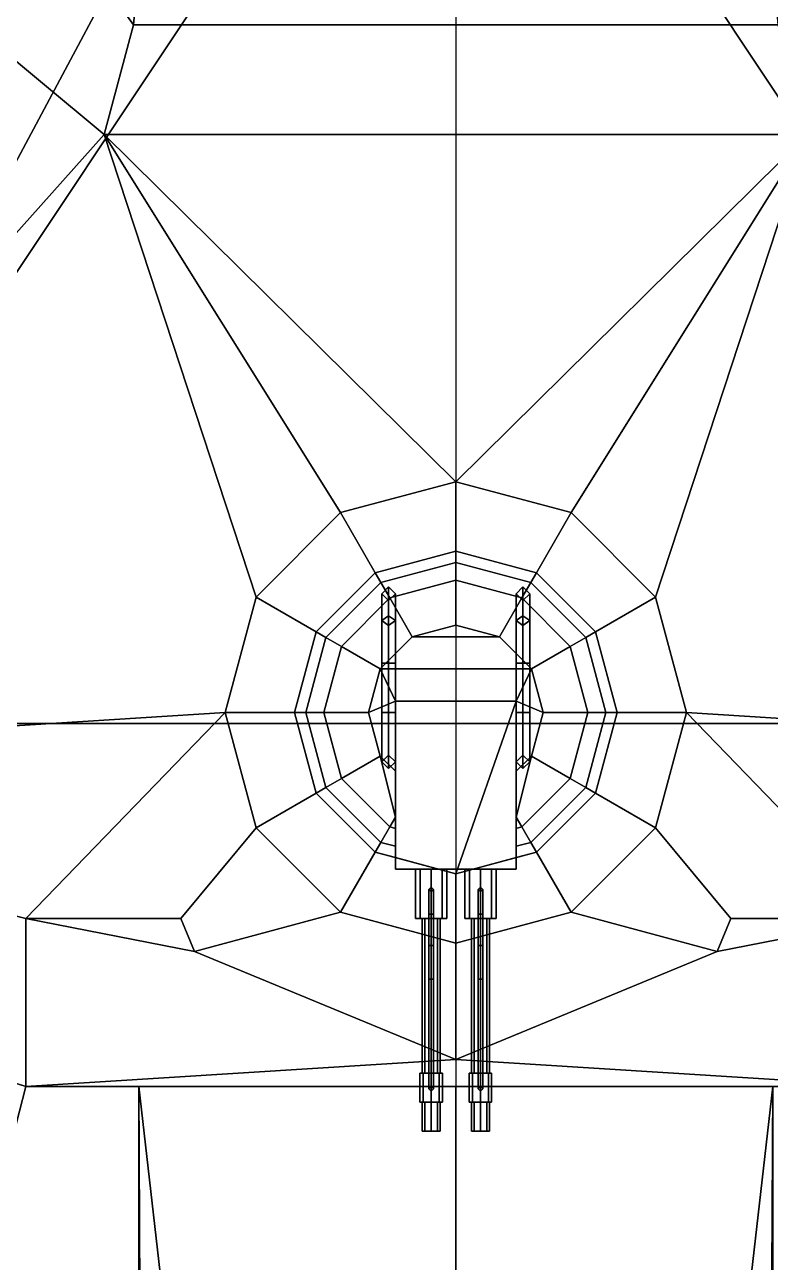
# Model space of a CAD drawing. Header units: millimetres. Extents: x -4.2 to 4.2, y -36.1 to 45.6.
# Drawn here: x -1.92 to 1.4, y 7.74 to 13.26 of the extents above; entities that cross this region are included whole.
import ezdxf

# ---------------------------------------------------------------- set-up
doc = ezdxf.new("R2010")
doc.units = ezdxf.units.MM
for name, color, linetype in [('h2', 7, 'Continuous'), ('sleeve', 5, 'Continuous'), ('superstructure', 3, 'Continuous'), ('turret', 2, 'Continuous')]:
    doc.layers.add(name, color=color, linetype=linetype)

msp = doc.modelspace()

# ---------------------------------------------------------------- linework, layer by layer
at = {"color": 1}
for points in [[(0, 10.14, -1.99), (-3.305, 10.14, -1.95), (0, 15.1, -1.98)], [(-0.655, 15.1, -1.875), (-0.655, 15.1, -1.875), (0, 15.1, -1.98), (-3.305, 10.14, -1.95)], [(-1.315, 15.1, -1.815), (-1.315, 15.1, -1.815), (-0.655, 15.1, -1.875), (-3.305, 10.14, -1.95)], [(-1.705, 15.1, -1.795), (-1.705, 15.1, -1.795), (-1.315, 15.1, -1.815), (-3.305, 10.14, -1.95)], [(-1.93, 15.1, -1.795), (-1.93, 15.1, -1.795), (-1.705, 15.1, -1.795), (-3.305, 10.14, -1.95)], [(0, 5.1, -1.99), (-3.305, 5.1, -1.95), (-3.305, 10.14, -1.95), (0, 10.14, -1.99)]]:
    msp.add_3dface(points, dxfattribs=at)
at = {"color": 2}
for points in [[(-1.92, 8.52, 3.0899), (-2.3887, 8.67, 3.0713), (-2.8, 5.1, 3.055)], [(-1.415, 8.52, 3.11), (-1.92, 8.52, 3.0899), (-2.8, 5.1, 3.055), (-1.415, 5.1, 3.11)], [(0, 8.52, 3.13), (-1.415, 8.52, 3.11), (-1.1, 5.76, 3.1145), (0, 5.76, 3.13)], [(-1.415, 8.52, 3.11), (-1.415, 8.52, 3.11), (-1.4, 5.46, 3.1102), (-1.1, 5.76, 3.1145)]]:
    msp.add_3dface(points, dxfattribs=at)
at = {"layer": 'h2', "color": 1}
for points in [[(0.655, 15.1, -1.875), (0.655, 15.1, -1.875), (0, 15.1, -1.98), (3.305, 10.14, -1.95)], [(0, 10.14, -1.99), (3.305, 10.14, -1.95), (0, 15.1, -1.98)], [(1.315, 15.1, -1.815), (1.315, 15.1, -1.815), (0.655, 15.1, -1.875), (3.305, 10.14, -1.95)], [(1.705, 15.1, -1.795), (1.705, 15.1, -1.795), (1.315, 15.1, -1.815), (3.305, 10.14, -1.95)], [(0, 5.1, -1.99), (3.305, 5.1, -1.95), (3.305, 10.14, -1.95), (0, 10.14, -1.99)]]:
    msp.add_3dface(points, dxfattribs=at)
at = {"layer": 'h2', "color": 2}
for points in [[(-1.415, 8.52, 3.11), (-1.4, 5.46, 3.1102), (-1.4, 5.1, 3.1102), (-1.415, 5.1, 3.11)], [(0, 8.52, 3.13), (1.415, 8.52, 3.11), (1.1, 5.76, 3.1145), (0, 5.76, 3.13)], [(1.415, 8.52, 3.11), (1.415, 8.52, 3.11), (1.4, 5.46, 3.1102), (1.1, 5.76, 3.1145)], [(1.4, 5.46, 3.1102), (1.415, 8.52, 3.11), (1.415, 5.1, 3.11), (1.4, 5.1, 3.1102)]]:
    msp.add_3dface(points, dxfattribs=at)
at = {"layer": 'sleeve'}
for points in [[(-0.27, 10.24, 6.94), (-0.27, 10.24, 6.45), (-0.27, 9.49, 6.45), (-0.27, 9.49, 6.94)], [(0.27, 9.49, 6.45), (-0.27, 9.49, 6.45), (-0.27, 10.24, 6.45), (0.27, 10.24, 6.45)], [(0.27, 10.24, 6.94), (-0.27, 10.24, 6.94), (-0.27, 9.49, 6.94), (0.27, 9.49, 6.94)], [(0.27, 9.49, 6.94), (0.27, 9.49, 6.45), (0.27, 10.24, 6.45), (0.27, 10.24, 6.94)], [(-0.27, 9.49, 6.94), (-0.27, 9.49, 6.45), (0.27, 9.49, 6.45), (0.27, 9.49, 6.94)], [(-0.1595, 9.27, 6.5805), (-0.18, 9.27, 6.63), (-0.18, 9.49, 6.63), (-0.1595, 9.49, 6.5805)], [(-0.18, 9.27, 6.63), (-0.1595, 9.27, 6.6795), (-0.1595, 9.49, 6.6795), (-0.18, 9.49, 6.63)], [(-0.11, 9.27, 6.56), (-0.1595, 9.27, 6.5805), (-0.1595, 9.49, 6.5805), (-0.11, 9.49, 6.56)], [(-0.1595, 9.27, 6.6795), (-0.11, 9.27, 6.7), (-0.11, 9.49, 6.7), (-0.1595, 9.49, 6.6795)], [(-0.0605, 9.27, 6.5805), (-0.11, 9.27, 6.56), (-0.11, 9.49, 6.56), (-0.0605, 9.49, 6.5805)], [(-0.11, 9.27, 6.7), (-0.0605, 9.27, 6.6795), (-0.0605, 9.49, 6.6795), (-0.11, 9.49, 6.7)], [(-0.04, 9.27, 6.63), (-0.0605, 9.27, 6.5805), (-0.0605, 9.49, 6.5805), (-0.04, 9.49, 6.63)], [(-0.0605, 9.27, 6.6795), (-0.04, 9.27, 6.63), (-0.04, 9.49, 6.63), (-0.0605, 9.49, 6.6795)], [(0.04, 9.27, 6.63), (0.0605, 9.27, 6.6795), (0.0605, 9.49, 6.6795), (0.04, 9.49, 6.63)], [(0.0605, 9.27, 6.5805), (0.04, 9.27, 6.63), (0.04, 9.49, 6.63), (0.0605, 9.49, 6.5805)], [(0.0605, 9.27, 6.6795), (0.11, 9.27, 6.7), (0.11, 9.49, 6.7), (0.0605, 9.49, 6.6795)], [(0.11, 9.27, 6.56), (0.0605, 9.27, 6.5805), (0.0605, 9.49, 6.5805), (0.11, 9.49, 6.56)], [(0.11, 9.27, 6.7), (0.1595, 9.27, 6.6795), (0.1595, 9.49, 6.6795), (0.11, 9.49, 6.7)], [(0.1595, 9.27, 6.5805), (0.11, 9.27, 6.56), (0.11, 9.49, 6.56), (0.1595, 9.49, 6.5805)], [(0.1595, 9.27, 6.6795), (0.18, 9.27, 6.63), (0.18, 9.49, 6.63), (0.1595, 9.49, 6.6795)], [(0.18, 9.27, 6.63), (0.1595, 9.27, 6.5805), (0.1595, 9.49, 6.5805), (0.18, 9.49, 6.63)], [(-0.11, 9.41, 6.54), (-0.12, 9.4, 6.55), (-0.12, 9.4, 6.57), (-0.11, 9.41, 6.56)], [(-0.11, 9.29, 6.49), (-0.12, 9.29, 6.5), (-0.12, 9.4, 6.55), (-0.11, 9.41, 6.54)], [(-0.12, 9.4, 6.55), (-0.11, 9.39, 6.56), (-0.11, 9.39, 6.56), (-0.12, 9.4, 6.57)], [(-0.12, 9.29, 6.5), (-0.11, 9.29, 6.51), (-0.11, 9.39, 6.56), (-0.12, 9.4, 6.55)], [(-0.1, 9.4, 6.55), (-0.11, 9.41, 6.54), (-0.11, 9.41, 6.56), (-0.1, 9.4, 6.57)], [(-0.1, 9.29, 6.5), (-0.11, 9.29, 6.49), (-0.11, 9.41, 6.54), (-0.1, 9.4, 6.55)], [(-0.11, 9.39, 6.56), (-0.1, 9.4, 6.55), (-0.1, 9.4, 6.57), (-0.11, 9.39, 6.56)], [(-0.11, 9.29, 6.51), (-0.1, 9.29, 6.5), (-0.1, 9.4, 6.55), (-0.11, 9.39, 6.56)], [(0.11, 9.29, 6.49), (0.1, 9.29, 6.5), (0.1, 9.4, 6.55), (0.11, 9.41, 6.54)], [(0.11, 9.41, 6.54), (0.1, 9.4, 6.55), (0.1, 9.4, 6.57), (0.11, 9.41, 6.56)], [(0.1, 9.29, 6.5), (0.11, 9.29, 6.51), (0.11, 9.39, 6.56), (0.1, 9.4, 6.55)], [(0.1, 9.4, 6.55), (0.11, 9.39, 6.56), (0.11, 9.39, 6.56), (0.1, 9.4, 6.57)], [(0.12, 9.29, 6.5), (0.11, 9.29, 6.49), (0.11, 9.41, 6.54), (0.12, 9.4, 6.55)], [(0.12, 9.4, 6.55), (0.11, 9.41, 6.54), (0.11, 9.41, 6.56), (0.12, 9.4, 6.57)], [(0.11, 9.29, 6.51), (0.12, 9.29, 6.5), (0.12, 9.4, 6.55), (0.11, 9.39, 6.56)], [(0.11, 9.39, 6.56), (0.12, 9.4, 6.55), (0.12, 9.4, 6.57), (0.11, 9.39, 6.56)], [(-0.11, 9.15, 6.49), (-0.12, 9.15, 6.5), (-0.12, 9.29, 6.5), (-0.11, 9.29, 6.49)], [(-0.12, 9.15, 6.5), (-0.11, 9.15, 6.51), (-0.11, 9.29, 6.51), (-0.12, 9.29, 6.5)], [(-0.1, 9.15, 6.5), (-0.11, 9.15, 6.49), (-0.11, 9.29, 6.49), (-0.1, 9.29, 6.5)], [(-0.11, 9.15, 6.51), (-0.1, 9.15, 6.5), (-0.1, 9.29, 6.5), (-0.11, 9.29, 6.51)], [(0.1, 9.15, 6.5), (0.11, 9.15, 6.51), (0.11, 9.29, 6.51), (0.1, 9.29, 6.5)], [(0.11, 9.15, 6.49), (0.1, 9.15, 6.5), (0.1, 9.29, 6.5), (0.11, 9.29, 6.49)], [(0.11, 9.15, 6.51), (0.12, 9.15, 6.5), (0.12, 9.29, 6.5), (0.11, 9.29, 6.51)], [(0.12, 9.15, 6.5), (0.11, 9.15, 6.49), (0.11, 9.29, 6.49), (0.12, 9.29, 6.5)], [(-0.15, 9.27, 6.63), (-0.1383, 9.27, 6.6583), (-0.1595, 9.27, 6.6795), (-0.18, 9.27, 6.63)], [(-0.1383, 9.27, 6.6017), (-0.15, 9.27, 6.63), (-0.18, 9.27, 6.63), (-0.1595, 9.27, 6.5805)], [(-0.1383, 9.27, 6.6583), (-0.11, 9.27, 6.67), (-0.11, 9.27, 6.7), (-0.1595, 9.27, 6.6795)], [(-0.11, 9.27, 6.59), (-0.1383, 9.27, 6.6017), (-0.1595, 9.27, 6.5805), (-0.11, 9.27, 6.56)], [(-0.15, 9.27, 6.63), (-0.1383, 9.27, 6.6017), (-0.1383, 8.58, 6.6017), (-0.15, 8.58, 6.63)], [(-0.1383, 9.27, 6.6583), (-0.15, 9.27, 6.63), (-0.15, 8.58, 6.63), (-0.1383, 8.58, 6.6583)], [(-0.1383, 9.27, 6.6017), (-0.11, 9.27, 6.59), (-0.11, 8.58, 6.59), (-0.1383, 8.58, 6.6017)], [(-0.11, 9.27, 6.67), (-0.1383, 9.27, 6.6583), (-0.1383, 8.58, 6.6583), (-0.11, 8.58, 6.67)], [(-0.0817, 9.27, 6.6017), (-0.11, 9.27, 6.59), (-0.11, 9.27, 6.56), (-0.0605, 9.27, 6.5805)], [(-0.11, 9.27, 6.67), (-0.0817, 9.27, 6.6583), (-0.0605, 9.27, 6.6795), (-0.11, 9.27, 6.7)], [(-0.11, 9.27, 6.59), (-0.0817, 9.27, 6.6017), (-0.0817, 8.58, 6.6017), (-0.11, 8.58, 6.59)], [(-0.0817, 9.27, 6.6583), (-0.11, 9.27, 6.67), (-0.11, 8.58, 6.67), (-0.0817, 8.58, 6.6583)], [(-0.07, 9.27, 6.63), (-0.0817, 9.27, 6.6017), (-0.0605, 9.27, 6.5805), (-0.04, 9.27, 6.63)], [(-0.0817, 9.27, 6.6583), (-0.07, 9.27, 6.63), (-0.04, 9.27, 6.63), (-0.0605, 9.27, 6.6795)], [(-0.0817, 9.27, 6.6017), (-0.07, 9.27, 6.63), (-0.07, 8.58, 6.63), (-0.0817, 8.58, 6.6017)], [(-0.07, 9.27, 6.63), (-0.0817, 9.27, 6.6583), (-0.0817, 8.58, 6.6583), (-0.07, 8.58, 6.63)], [(0.0817, 9.27, 6.6017), (0.07, 9.27, 6.63), (0.04, 9.27, 6.63), (0.0605, 9.27, 6.5805)], [(0.07, 9.27, 6.63), (0.0817, 9.27, 6.6583), (0.0605, 9.27, 6.6795), (0.04, 9.27, 6.63)], [(0.11, 9.27, 6.59), (0.0817, 9.27, 6.6017), (0.0605, 9.27, 6.5805), (0.11, 9.27, 6.56)], [(0.0817, 9.27, 6.6583), (0.11, 9.27, 6.67), (0.11, 9.27, 6.7), (0.0605, 9.27, 6.6795)], [(0.0817, 9.27, 6.6583), (0.07, 9.27, 6.63), (0.07, 8.58, 6.63), (0.0817, 8.58, 6.6583)], [(0.07, 9.27, 6.63), (0.0817, 9.27, 6.6017), (0.0817, 8.58, 6.6017), (0.07, 8.58, 6.63)], [(0.11, 9.27, 6.67), (0.0817, 9.27, 6.6583), (0.0817, 8.58, 6.6583), (0.11, 8.58, 6.67)], [(0.0817, 9.27, 6.6017), (0.11, 9.27, 6.59), (0.11, 8.58, 6.59), (0.0817, 8.58, 6.6017)], [(0.1383, 9.27, 6.6583), (0.11, 9.27, 6.67), (0.11, 8.58, 6.67), (0.1383, 8.58, 6.6583)], [(0.11, 9.27, 6.59), (0.1383, 9.27, 6.6017), (0.1383, 8.58, 6.6017), (0.11, 8.58, 6.59)], [(0.11, 9.27, 6.67), (0.1383, 9.27, 6.6583), (0.1595, 9.27, 6.6795), (0.11, 9.27, 6.7)], [(0.1383, 9.27, 6.6017), (0.11, 9.27, 6.59), (0.11, 9.27, 6.56), (0.1595, 9.27, 6.5805)], [(0.15, 9.27, 6.63), (0.1383, 9.27, 6.6583), (0.1383, 8.58, 6.6583), (0.15, 8.58, 6.63)], [(0.1383, 9.27, 6.6017), (0.15, 9.27, 6.63), (0.15, 8.58, 6.63), (0.1383, 8.58, 6.6017)], [(0.1383, 9.27, 6.6583), (0.15, 9.27, 6.63), (0.18, 9.27, 6.63), (0.1595, 9.27, 6.6795)], [(0.15, 9.27, 6.63), (0.1383, 9.27, 6.6017), (0.1595, 9.27, 6.5805), (0.18, 9.27, 6.63)], [(-0.11, 9, 6.54), (-0.12, 9, 6.55), (-0.12, 9.15, 6.5), (-0.11, 9.15, 6.49)], [(-0.12, 9, 6.55), (-0.11, 9, 6.56), (-0.11, 9.15, 6.51), (-0.12, 9.15, 6.5)], [(-0.1, 9, 6.55), (-0.11, 9, 6.54), (-0.11, 9.15, 6.49), (-0.1, 9.15, 6.5)], [(-0.11, 9, 6.56), (-0.1, 9, 6.55), (-0.1, 9.15, 6.5), (-0.11, 9.15, 6.51)], [(0.1, 9, 6.55), (0.11, 9, 6.56), (0.11, 9.15, 6.51), (0.1, 9.15, 6.5)], [(0.11, 9, 6.54), (0.1, 9, 6.55), (0.1, 9.15, 6.5), (0.11, 9.15, 6.49)], [(0.11, 9, 6.56), (0.12, 9, 6.55), (0.12, 9.15, 6.5), (0.11, 9.15, 6.51)], [(0.12, 9, 6.55), (0.11, 9, 6.54), (0.11, 9.15, 6.49), (0.12, 9.15, 6.5)], [(-0.11, 8.5, 6.54), (-0.12, 8.51, 6.55), (-0.12, 9, 6.55), (-0.11, 9, 6.54)], [(-0.12, 8.51, 6.55), (-0.11, 8.52, 6.56), (-0.11, 9, 6.56), (-0.12, 9, 6.55)], [(-0.1, 8.51, 6.55), (-0.11, 8.5, 6.54), (-0.11, 9, 6.54), (-0.1, 9, 6.55)], [(-0.11, 8.52, 6.56), (-0.1, 8.51, 6.55), (-0.1, 9, 6.55), (-0.11, 9, 6.56)], [(0.1, 8.51, 6.55), (0.11, 8.52, 6.56), (0.11, 9, 6.56), (0.1, 9, 6.55)], [(0.11, 8.5, 6.54), (0.1, 8.51, 6.55), (0.1, 9, 6.55), (0.11, 9, 6.54)], [(0.11, 8.52, 6.56), (0.12, 8.51, 6.55), (0.12, 9, 6.55), (0.11, 9, 6.56)], [(0.12, 8.51, 6.55), (0.11, 8.5, 6.54), (0.11, 9, 6.54), (0.12, 9, 6.55)], [(-0.16, 8.58, 6.63), (-0.1454, 8.58, 6.6654), (-0.1383, 8.58, 6.6583), (-0.15, 8.58, 6.63)], [(-0.1454, 8.58, 6.5946), (-0.16, 8.58, 6.63), (-0.15, 8.58, 6.63), (-0.1383, 8.58, 6.6017)], [(-0.1454, 8.45, 6.5946), (-0.16, 8.45, 6.63), (-0.16, 8.58, 6.63), (-0.1454, 8.58, 6.5946)], [(-0.16, 8.45, 6.63), (-0.1454, 8.45, 6.6654), (-0.1454, 8.58, 6.6654), (-0.16, 8.58, 6.63)], [(-0.1454, 8.58, 6.6654), (-0.11, 8.58, 6.68), (-0.11, 8.58, 6.67), (-0.1383, 8.58, 6.6583)], [(-0.11, 8.58, 6.58), (-0.1454, 8.58, 6.5946), (-0.1383, 8.58, 6.6017), (-0.11, 8.58, 6.59)], [(-0.11, 8.45, 6.58), (-0.1454, 8.45, 6.5946), (-0.1454, 8.58, 6.5946), (-0.11, 8.58, 6.58)], [(-0.1454, 8.45, 6.6654), (-0.11, 8.45, 6.68), (-0.11, 8.58, 6.68), (-0.1454, 8.58, 6.6654)], [(-0.0746, 8.58, 6.5946), (-0.11, 8.58, 6.58), (-0.11, 8.58, 6.59), (-0.0817, 8.58, 6.6017)], [(-0.11, 8.58, 6.68), (-0.0746, 8.58, 6.6654), (-0.0817, 8.58, 6.6583), (-0.11, 8.58, 6.67)], [(-0.0746, 8.45, 6.5946), (-0.11, 8.45, 6.58), (-0.11, 8.58, 6.58), (-0.0746, 8.58, 6.5946)], [(-0.11, 8.45, 6.68), (-0.0746, 8.45, 6.6654), (-0.0746, 8.58, 6.6654), (-0.11, 8.58, 6.68)], [(-0.06, 8.58, 6.63), (-0.0746, 8.58, 6.5946), (-0.0817, 8.58, 6.6017), (-0.07, 8.58, 6.63)], [(-0.0746, 8.58, 6.6654), (-0.06, 8.58, 6.63), (-0.07, 8.58, 6.63), (-0.0817, 8.58, 6.6583)], [(-0.06, 8.45, 6.63), (-0.0746, 8.45, 6.5946), (-0.0746, 8.58, 6.5946), (-0.06, 8.58, 6.63)], [(-0.0746, 8.45, 6.6654), (-0.06, 8.45, 6.63), (-0.06, 8.58, 6.63), (-0.0746, 8.58, 6.6654)], [(0.06, 8.45, 6.63), (0.0746, 8.45, 6.6654), (0.0746, 8.58, 6.6654), (0.06, 8.58, 6.63)], [(0.0746, 8.45, 6.5946), (0.06, 8.45, 6.63), (0.06, 8.58, 6.63), (0.0746, 8.58, 6.5946)], [(0.0746, 8.58, 6.5946), (0.06, 8.58, 6.63), (0.07, 8.58, 6.63), (0.0817, 8.58, 6.6017)], [(0.06, 8.58, 6.63), (0.0746, 8.58, 6.6654), (0.0817, 8.58, 6.6583), (0.07, 8.58, 6.63)], [(0.0746, 8.45, 6.6654), (0.11, 8.45, 6.68), (0.11, 8.58, 6.68), (0.0746, 8.58, 6.6654)], [(0.11, 8.45, 6.58), (0.0746, 8.45, 6.5946), (0.0746, 8.58, 6.5946), (0.11, 8.58, 6.58)], [(0.11, 8.58, 6.58), (0.0746, 8.58, 6.5946), (0.0817, 8.58, 6.6017), (0.11, 8.58, 6.59)], [(0.0746, 8.58, 6.6654), (0.11, 8.58, 6.68), (0.11, 8.58, 6.67), (0.0817, 8.58, 6.6583)], [(0.11, 8.45, 6.68), (0.1454, 8.45, 6.6654), (0.1454, 8.58, 6.6654), (0.11, 8.58, 6.68)], [(0.1454, 8.45, 6.5946), (0.11, 8.45, 6.58), (0.11, 8.58, 6.58), (0.1454, 8.58, 6.5946)], [(0.11, 8.58, 6.68), (0.1454, 8.58, 6.6654), (0.1383, 8.58, 6.6583), (0.11, 8.58, 6.67)], [(0.1454, 8.58, 6.5946), (0.11, 8.58, 6.58), (0.11, 8.58, 6.59), (0.1383, 8.58, 6.6017)], [(0.1454, 8.58, 6.6654), (0.16, 8.58, 6.63), (0.15, 8.58, 6.63), (0.1383, 8.58, 6.6583)], [(0.16, 8.58, 6.63), (0.1454, 8.58, 6.5946), (0.1383, 8.58, 6.6017), (0.15, 8.58, 6.63)], [(0.1454, 8.45, 6.6654), (0.16, 8.45, 6.63), (0.16, 8.58, 6.63), (0.1454, 8.58, 6.6654)], [(0.16, 8.45, 6.63), (0.1454, 8.45, 6.5946), (0.1454, 8.58, 6.5946), (0.16, 8.58, 6.63)], [(-0.11, 8.52, 6.56), (-0.12, 8.51, 6.55), (-0.12, 8.51, 6.59), (-0.11, 8.52, 6.58)], [(-0.12, 8.51, 6.55), (-0.11, 8.5, 6.54), (-0.11, 8.5, 6.58), (-0.12, 8.51, 6.59)], [(-0.1, 8.51, 6.55), (-0.11, 8.52, 6.56), (-0.11, 8.52, 6.58), (-0.1, 8.51, 6.59)], [(-0.11, 8.5, 6.54), (-0.1, 8.51, 6.55), (-0.1, 8.51, 6.59), (-0.11, 8.5, 6.58)], [(0.11, 8.52, 6.56), (0.1, 8.51, 6.55), (0.1, 8.51, 6.59), (0.11, 8.52, 6.58)], [(0.1, 8.51, 6.55), (0.11, 8.5, 6.54), (0.11, 8.5, 6.58), (0.1, 8.51, 6.59)], [(0.12, 8.51, 6.55), (0.11, 8.52, 6.56), (0.11, 8.52, 6.58), (0.12, 8.51, 6.59)], [(0.11, 8.5, 6.54), (0.12, 8.51, 6.55), (0.12, 8.51, 6.59), (0.11, 8.5, 6.58)], [(-0.15, 8.45, 6.63), (-0.1383, 8.45, 6.6583), (-0.1454, 8.45, 6.6654), (-0.16, 8.45, 6.63)], [(-0.1383, 8.45, 6.6017), (-0.15, 8.45, 6.63), (-0.16, 8.45, 6.63), (-0.1454, 8.45, 6.5946)], [(-0.15, 8.45, 6.63), (-0.1383, 8.45, 6.6017), (-0.1383, 8.32, 6.6017), (-0.15, 8.32, 6.63)], [(-0.1383, 8.45, 6.6583), (-0.15, 8.45, 6.63), (-0.15, 8.32, 6.63), (-0.1383, 8.32, 6.6583)], [(-0.1383, 8.45, 6.6583), (-0.11, 8.45, 6.67), (-0.11, 8.45, 6.68), (-0.1454, 8.45, 6.6654)], [(-0.11, 8.45, 6.59), (-0.1383, 8.45, 6.6017), (-0.1454, 8.45, 6.5946), (-0.11, 8.45, 6.58)], [(-0.1383, 8.45, 6.6017), (-0.11, 8.45, 6.59), (-0.11, 8.32, 6.59), (-0.1383, 8.32, 6.6017)], [(-0.11, 8.45, 6.67), (-0.1383, 8.45, 6.6583), (-0.1383, 8.32, 6.6583), (-0.11, 8.32, 6.67)], [(-0.0817, 8.45, 6.6017), (-0.11, 8.45, 6.59), (-0.11, 8.45, 6.58), (-0.0746, 8.45, 6.5946)], [(-0.11, 8.45, 6.67), (-0.0817, 8.45, 6.6583), (-0.0746, 8.45, 6.6654), (-0.11, 8.45, 6.68)], [(-0.11, 8.45, 6.59), (-0.0817, 8.45, 6.6017), (-0.0817, 8.32, 6.6017), (-0.11, 8.32, 6.59)], [(-0.0817, 8.45, 6.6583), (-0.11, 8.45, 6.67), (-0.11, 8.32, 6.67), (-0.0817, 8.32, 6.6583)], [(-0.07, 8.45, 6.63), (-0.0817, 8.45, 6.6017), (-0.0746, 8.45, 6.5946), (-0.06, 8.45, 6.63)], [(-0.0817, 8.45, 6.6583), (-0.07, 8.45, 6.63), (-0.06, 8.45, 6.63), (-0.0746, 8.45, 6.6654)], [(-0.0817, 8.45, 6.6017), (-0.07, 8.45, 6.63), (-0.07, 8.32, 6.63), (-0.0817, 8.32, 6.6017)], [(-0.07, 8.45, 6.63), (-0.0817, 8.45, 6.6583), (-0.0817, 8.32, 6.6583), (-0.07, 8.32, 6.63)], [(0.0817, 8.45, 6.6017), (0.07, 8.45, 6.63), (0.06, 8.45, 6.63), (0.0746, 8.45, 6.5946)], [(0.07, 8.45, 6.63), (0.0817, 8.45, 6.6583), (0.0746, 8.45, 6.6654), (0.06, 8.45, 6.63)], [(0.0817, 8.45, 6.6583), (0.07, 8.45, 6.63), (0.07, 8.32, 6.63), (0.0817, 8.32, 6.6583)], [(0.07, 8.45, 6.63), (0.0817, 8.45, 6.6017), (0.0817, 8.32, 6.6017), (0.07, 8.32, 6.63)], [(0.11, 8.45, 6.59), (0.0817, 8.45, 6.6017), (0.0746, 8.45, 6.5946), (0.11, 8.45, 6.58)], [(0.0817, 8.45, 6.6583), (0.11, 8.45, 6.67), (0.11, 8.45, 6.68), (0.0746, 8.45, 6.6654)], [(0.11, 8.45, 6.67), (0.0817, 8.45, 6.6583), (0.0817, 8.32, 6.6583), (0.11, 8.32, 6.67)], [(0.0817, 8.45, 6.6017), (0.11, 8.45, 6.59), (0.11, 8.32, 6.59), (0.0817, 8.32, 6.6017)], [(0.1383, 8.45, 6.6583), (0.11, 8.45, 6.67), (0.11, 8.32, 6.67), (0.1383, 8.32, 6.6583)], [(0.11, 8.45, 6.59), (0.1383, 8.45, 6.6017), (0.1383, 8.32, 6.6017), (0.11, 8.32, 6.59)], [(0.11, 8.45, 6.67), (0.1383, 8.45, 6.6583), (0.1454, 8.45, 6.6654), (0.11, 8.45, 6.68)], [(0.1383, 8.45, 6.6017), (0.11, 8.45, 6.59), (0.11, 8.45, 6.58), (0.1454, 8.45, 6.5946)], [(0.15, 8.45, 6.63), (0.1383, 8.45, 6.6583), (0.1383, 8.32, 6.6583), (0.15, 8.32, 6.63)], [(0.1383, 8.45, 6.6017), (0.15, 8.45, 6.63), (0.15, 8.32, 6.63), (0.1383, 8.32, 6.6017)], [(0.1383, 8.45, 6.6583), (0.15, 8.45, 6.63), (0.16, 8.45, 6.63), (0.1454, 8.45, 6.6654)], [(0.15, 8.45, 6.63), (0.1383, 8.45, 6.6017), (0.1454, 8.45, 6.5946), (0.16, 8.45, 6.63)], [(-0.0817, 8.32, 6.6017), (-0.15, 8.32, 6.63), (-0.1383, 8.32, 6.6017), (-0.11, 8.32, 6.59)], [(-0.07, 8.32, 6.63), (-0.1383, 8.32, 6.6583), (-0.15, 8.32, 6.63), (-0.0817, 8.32, 6.6017)], [(-0.0817, 8.32, 6.6583), (-0.11, 8.32, 6.67), (-0.1383, 8.32, 6.6583), (-0.07, 8.32, 6.63)], [(0.15, 8.32, 6.63), (0.0817, 8.32, 6.6583), (0.07, 8.32, 6.63), (0.1383, 8.32, 6.6017)], [(0.1383, 8.32, 6.6017), (0.07, 8.32, 6.63), (0.0817, 8.32, 6.6017), (0.11, 8.32, 6.59)], [(0.1383, 8.32, 6.6583), (0.11, 8.32, 6.67), (0.0817, 8.32, 6.6583), (0.15, 8.32, 6.63)]]:
    msp.add_3dface(points, dxfattribs=at)
at = {"layer": 'superstructure'}
for points in [[(-2.7, 13.71, 5.69), (-1.57, 12.77, 5.69), (-1.44, 13.26, 8.78), (-2.18, 14.29, 8.78)], [(-1.43, 13.36, 8.78), (-2.08, 14.29, 8.78), (-2.18, 14.29, 8.78), (-1.44, 13.26, 8.78)], [(-4.045, 10, 5.69), (-4.045, 10, 5.69), (-1.57, 12.77, 5.69), (-2.7, 13.71, 5.69)], [(1.43, 13.36, 8.78), (-1.43, 13.36, 8.78), (-1.44, 13.26, 8.78), (1.44, 13.26, 8.78)], [(-1.44, 13.26, 8.78), (-1.57, 12.77, 5.69), (1.57, 12.77, 5.69), (1.44, 13.26, 8.78)], [(-0.892, 10.705, 5.69), (-1.57, 12.77, 5.69), (-4.045, 10, 5.69), (-1.03, 10.19, 5.69)], [(-1.57, 12.77, 5.69), (0, 11.22, 5.69), (0, 11.22, 5.69), (1.57, 12.77, 5.69)], [(-0.515, 11.082, 5.69), (-1.57, 12.77, 5.69), (-1.57, 12.77, 5.69), (-0.892, 10.705, 5.69)], [(0, 11.22, 5.69), (-1.57, 12.77, 5.69), (-1.57, 12.77, 5.69), (-0.515, 11.082, 5.69)], [(0, 11.22, 5.69), (0.515, 11.082, 5.69), (0.515, 11.082, 5.69), (1.57, 12.77, 5.69)], [(0.515, 11.082, 5.69), (0.892, 10.705, 5.69), (0.892, 10.705, 5.69), (1.57, 12.77, 5.69)], [(1.03, 10.19, 5.69), (4.045, 10, 5.69), (1.57, 12.77, 5.69), (0.892, 10.705, 5.69)], [(0, 11.22, 5.69), (-0.515, 11.082, 5.69), (-0.36, 10.8135, 6.29), (0, 10.91, 6.29)], [(0.515, 11.082, 5.69), (0, 11.22, 5.69), (0, 10.91, 6.29), (0.36, 10.8135, 6.29)], [(-0.515, 11.082, 5.69), (-0.892, 10.705, 5.69), (-0.6235, 10.55, 6.29), (-0.36, 10.8135, 6.29)], [(0.892, 10.705, 5.69), (0.515, 11.082, 5.69), (0.36, 10.8135, 6.29), (0.6235, 10.55, 6.29)], [(-0.892, 10.705, 5.69), (-1.03, 10.19, 5.69), (-0.72, 10.19, 6.29), (-0.6235, 10.55, 6.29)], [(1.03, 10.19, 5.69), (0.892, 10.705, 5.69), (0.6235, 10.55, 6.29), (0.72, 10.19, 6.29)], [(-1.03, 10.19, 5.69), (-4.045, 10, 5.69), (-3.74, 9.7239, 5.69), (-1.92, 9.27, 5.69)], [(-1.03, 10.19, 5.69), (-1.92, 9.27, 5.69), (-1.2275, 9.27, 5.69), (-0.892, 9.675, 5.69)], [(-1.03, 10.19, 5.69), (-0.892, 9.675, 5.69), (-0.6235, 9.83, 6.29), (-0.72, 10.19, 6.29)], [(0.892, 9.675, 5.69), (1.03, 10.19, 5.69), (0.72, 10.19, 6.29), (0.6235, 9.83, 6.29)], [(0.892, 9.675, 5.69), (1.2275, 9.27, 5.69), (1.92, 9.27, 5.69), (1.03, 10.19, 5.69)], [(1.92, 9.27, 5.69), (3.74, 9.7239, 5.69), (4.045, 10, 5.69), (1.03, 10.19, 5.69)], [(-0.892, 9.675, 5.69), (-0.515, 9.298, 5.69), (-0.36, 9.5665, 6.29), (-0.6235, 9.83, 6.29)], [(0.515, 9.298, 5.69), (0.892, 9.675, 5.69), (0.6235, 9.83, 6.29), (0.36, 9.5665, 6.29)], [(-3.74, 9.7239, 5.69), (-3.74, 9.1024, 3.13), (-1.92, 8.52, 3.13), (-1.92, 9.27, 5.69)], [(-0.892, 9.675, 5.69), (-1.2275, 9.27, 5.69), (-1.1667, 9.1233, 5.69), (-0.515, 9.298, 5.69)], [(0.515, 9.298, 5.69), (1.1667, 9.1233, 5.69), (1.2275, 9.27, 5.69), (0.892, 9.675, 5.69)], [(-0.515, 9.298, 5.69), (0, 9.16, 5.69), (0, 9.47, 6.29), (-0.36, 9.5665, 6.29)], [(0, 9.16, 5.69), (0.515, 9.298, 5.69), (0.36, 9.5665, 6.29), (0, 9.47, 6.29)], [(-0.515, 9.298, 5.69), (-1.1667, 9.1233, 5.69), (0, 8.64, 5.69), (0, 9.16, 5.69)], [(0, 9.16, 5.69), (0, 8.64, 5.69), (1.1667, 9.1233, 5.69), (0.515, 9.298, 5.69)], [(-1.92, 9.27, 5.69), (-1.92, 8.52, 3.13), (0, 8.64, 3.5396), (-1.1667, 9.1233, 5.1892)], [(-1.92, 9.27, 5.69), (-1.1667, 9.1233, 5.1892), (-1.2275, 9.27, 5.69), (-1.92, 9.27, 5.69)], [(-1.2275, 9.27, 5.69), (-1.1667, 9.1233, 5.1892), (-1.1667, 9.1233, 5.69), (-1.2275, 9.27, 5.69)], [(1.92, 8.52, 3.13), (1.92, 9.27, 5.69), (1.1667, 9.1233, 5.1892), (0, 8.64, 3.5396)], [(1.1667, 9.1233, 5.1892), (1.2275, 9.27, 5.69), (1.2275, 9.27, 5.69), (1.1667, 9.1233, 5.69)], [(1.1667, 9.1233, 5.1892), (1.92, 9.27, 5.69), (1.92, 9.27, 5.69), (1.2275, 9.27, 5.69)], [(-1.1667, 9.1233, 5.1892), (0, 8.64, 3.5396), (0, 8.64, 5.69), (-1.1667, 9.1233, 5.69)], [(0, 8.64, 3.5396), (1.1667, 9.1233, 5.1892), (1.1667, 9.1233, 5.69), (0, 8.64, 5.69)], [(-3.74, 9.1024, 3.13), (-2.8, 8.8016, 3.055), (-2.3887, 8.67, 3.0713), (-1.92, 8.52, 3.13)], [(-1.92, 8.52, 3.13), (-2.3887, 8.67, 3.0713), (-1.92, 8.52, 3.0899), (-1.92, 8.52, 3.13)], [(0, 8.64, 3.5396), (-1.92, 8.52, 3.13), (1.92, 8.52, 3.13), (0, 8.64, 3.5396)], [(-1.415, 8.52, 3.11), (-1.415, 8.52, 3.11), (0, 8.52, 3.13), (-1.92, 8.52, 3.13)], [(-1.92, 8.52, 3.0899), (-1.92, 8.52, 3.0899), (-1.415, 8.52, 3.11), (-1.92, 8.52, 3.13)], [(1.92, 8.52, 3.13), (0, 8.52, 3.13), (1.415, 8.52, 3.11)]]:
    msp.add_3dface(points, dxfattribs=at)
at = {"layer": 'turret'}
for points in [[(0, 10.91, 6.71), (-0.36, 10.8135, 6.71), (-0.335, 10.7702, 6.81), (0, 10.86, 6.81)], [(0, 10.91, 6.29), (-0.36, 10.8135, 6.29), (-0.36, 10.8135, 6.71), (0, 10.91, 6.71)], [(0.36, 10.8135, 6.71), (0, 10.91, 6.71), (0, 10.86, 6.81), (0.335, 10.7702, 6.81)], [(0.36, 10.8135, 6.29), (0, 10.91, 6.29), (0, 10.91, 6.71), (0.36, 10.8135, 6.71)], [(0, 10.86, 6.81), (-0.335, 10.7702, 6.81), (-0.295, 10.701, 6.92), (0, 10.78, 6.92)], [(0.335, 10.7702, 6.81), (0, 10.86, 6.81), (0, 10.78, 6.92), (0.295, 10.701, 6.92)], [(-0.36, 10.8135, 6.71), (-0.6235, 10.55, 6.71), (-0.5802, 10.525, 6.81), (-0.335, 10.7702, 6.81)], [(-0.36, 10.8135, 6.29), (-0.6235, 10.55, 6.29), (-0.6235, 10.55, 6.71), (-0.36, 10.8135, 6.71)], [(0, 10.78, 6.92), (-0.295, 10.701, 6.92), (-0.195, 10.5277, 7.02), (0, 10.58, 7.02)], [(0.295, 10.701, 6.92), (0, 10.78, 6.92), (0, 10.58, 7.02), (0.195, 10.5277, 7.02)], [(0.6235, 10.55, 6.71), (0.36, 10.8135, 6.71), (0.335, 10.7702, 6.81), (0.5802, 10.525, 6.81)], [(0.6235, 10.55, 6.29), (0.36, 10.8135, 6.29), (0.36, 10.8135, 6.71), (0.6235, 10.55, 6.71)], [(-0.335, 10.7702, 6.81), (-0.5802, 10.525, 6.81), (-0.511, 10.485, 6.92), (-0.295, 10.701, 6.92)], [(-0.3, 10.75, 6.99), (-0.33, 10.72, 6.99), (-0.33, 10.6, 7.1), (-0.3, 10.6212, 7.1212)], [(-0.3, 10.75, 6.85), (-0.33, 10.72, 6.86), (-0.33, 10.72, 6.99), (-0.3, 10.75, 6.99)], [(-0.33, 10.72, 6.99), (-0.3, 10.69, 6.99), (-0.3, 10.5788, 7.0788), (-0.33, 10.6, 7.1)], [(-0.33, 10.72, 6.86), (-0.3, 10.69, 6.92), (-0.3, 10.69, 6.99), (-0.33, 10.72, 6.99)], [(-0.27, 10.72, 6.99), (-0.3, 10.75, 6.99), (-0.3, 10.6212, 7.1212), (-0.27, 10.6, 7.1)], [(-0.27, 10.72, 6.86), (-0.3, 10.75, 6.85), (-0.3, 10.75, 6.99), (-0.27, 10.72, 6.99)], [(-0.3, 10.69, 6.99), (-0.27, 10.72, 6.99), (-0.27, 10.6, 7.1), (-0.3, 10.5788, 7.0788)], [(-0.3, 10.69, 6.92), (-0.27, 10.72, 6.86), (-0.27, 10.72, 6.99), (-0.3, 10.69, 6.99)], [(0.3, 10.75, 6.99), (0.27, 10.72, 6.99), (0.27, 10.6, 7.1), (0.3, 10.6212, 7.1212)], [(0.3, 10.75, 6.85), (0.27, 10.72, 6.86), (0.27, 10.72, 6.99), (0.3, 10.75, 6.99)], [(0.27, 10.72, 6.99), (0.3, 10.69, 6.99), (0.3, 10.5788, 7.0788), (0.27, 10.6, 7.1)], [(0.27, 10.72, 6.86), (0.3, 10.69, 6.92), (0.3, 10.69, 6.99), (0.27, 10.72, 6.99)], [(0.5802, 10.525, 6.81), (0.335, 10.7702, 6.81), (0.295, 10.701, 6.92), (0.511, 10.485, 6.92)], [(0.33, 10.72, 6.99), (0.3, 10.75, 6.99), (0.3, 10.6212, 7.1212), (0.33, 10.6, 7.1)], [(0.33, 10.72, 6.86), (0.3, 10.75, 6.85), (0.3, 10.75, 6.99), (0.33, 10.72, 6.99)], [(0.3, 10.69, 6.99), (0.33, 10.72, 6.99), (0.33, 10.6, 7.1), (0.3, 10.5788, 7.0788)], [(0.3, 10.69, 6.92), (0.33, 10.72, 6.86), (0.33, 10.72, 6.99), (0.3, 10.69, 6.99)], [(-0.295, 10.701, 6.92), (-0.511, 10.485, 6.92), (-0.3377, 10.385, 7.02), (-0.195, 10.5277, 7.02)], [(0.511, 10.485, 6.92), (0.295, 10.701, 6.92), (0.195, 10.5277, 7.02), (0.3377, 10.385, 7.02)], [(-0.3, 10.6212, 7.1212), (-0.33, 10.6, 7.1), (-0.33, 10.41, 7.18), (-0.3, 10.41, 7.21)], [(-0.27, 10.6, 7.1), (-0.3, 10.6212, 7.1212), (-0.3, 10.41, 7.21), (-0.27, 10.41, 7.18)], [(0.3, 10.6212, 7.1212), (0.27, 10.6, 7.1), (0.27, 10.41, 7.18), (0.3, 10.41, 7.21)], [(0.33, 10.6, 7.1), (0.3, 10.6212, 7.1212), (0.3, 10.41, 7.21), (0.33, 10.41, 7.18)], [(-0.33, 10.6, 7.1), (-0.3, 10.5788, 7.0788), (-0.3, 10.41, 7.15), (-0.33, 10.41, 7.18)], [(-0.3, 10.5788, 7.0788), (-0.27, 10.6, 7.1), (-0.27, 10.41, 7.18), (-0.3, 10.41, 7.15)], [(0, 10.58, 7.02), (0, 10.58, 7.02), (-0.195, 10.5277, 7.02), (0.195, 10.5277, 7.02)], [(0.27, 10.6, 7.1), (0.3, 10.5788, 7.0788), (0.3, 10.41, 7.15), (0.27, 10.41, 7.18)], [(0.3, 10.5788, 7.0788), (0.33, 10.6, 7.1), (0.33, 10.41, 7.18), (0.3, 10.41, 7.15)], [(-0.6235, 10.55, 6.71), (-0.72, 10.19, 6.71), (-0.67, 10.19, 6.81), (-0.5802, 10.525, 6.81)], [(-0.6235, 10.55, 6.29), (-0.72, 10.19, 6.29), (-0.72, 10.19, 6.71), (-0.6235, 10.55, 6.71)], [(-0.5802, 10.525, 6.81), (-0.67, 10.19, 6.81), (-0.59, 10.19, 6.92), (-0.511, 10.485, 6.92)], [(0.195, 10.5277, 7.02), (-0.195, 10.5277, 7.02), (-0.3377, 10.385, 7.02), (0.3377, 10.385, 7.02)], [(0.67, 10.19, 6.81), (0.5802, 10.525, 6.81), (0.511, 10.485, 6.92), (0.59, 10.19, 6.92)], [(0.72, 10.19, 6.71), (0.6235, 10.55, 6.71), (0.5802, 10.525, 6.81), (0.67, 10.19, 6.81)], [(0.72, 10.19, 6.29), (0.6235, 10.55, 6.29), (0.6235, 10.55, 6.71), (0.72, 10.19, 6.71)], [(-0.511, 10.485, 6.92), (-0.59, 10.19, 6.92), (-0.39, 10.19, 7.02), (-0.3377, 10.385, 7.02)], [(0.59, 10.19, 6.92), (0.511, 10.485, 6.92), (0.3377, 10.385, 7.02), (0.39, 10.19, 7.02)], [(-0.33, 10.41, 7.18), (-0.3, 10.41, 7.15), (-0.3, 10.19, 7.15), (-0.33, 10.19, 7.18)], [(-0.3, 10.41, 7.21), (-0.33, 10.41, 7.18), (-0.33, 10.19, 7.18), (-0.3, 10.19, 7.21)], [(-0.3, 10.41, 7.15), (-0.27, 10.41, 7.18), (-0.27, 10.19, 7.18), (-0.3, 10.19, 7.15)], [(-0.27, 10.41, 7.18), (-0.3, 10.41, 7.21), (-0.3, 10.19, 7.21), (-0.27, 10.19, 7.18)], [(0.27, 10.41, 7.18), (0.3, 10.41, 7.15), (0.3, 10.19, 7.15), (0.27, 10.19, 7.18)], [(0.3, 10.41, 7.21), (0.27, 10.41, 7.18), (0.27, 10.19, 7.18), (0.3, 10.19, 7.21)], [(0.3, 10.41, 7.15), (0.33, 10.41, 7.18), (0.33, 10.19, 7.18), (0.3, 10.19, 7.15)], [(0.33, 10.41, 7.18), (0.3, 10.41, 7.21), (0.3, 10.19, 7.21), (0.33, 10.19, 7.18)], [(-0.3377, 10.385, 7.02), (-0.39, 10.19, 7.02), (-0.27, 10.24, 7.02)], [(0.3377, 10.385, 7.02), (-0.3377, 10.385, 7.02), (-0.27, 10.24, 7.02), (0.27, 10.24, 7.02)], [(0.39, 10.19, 7.02), (0.3377, 10.385, 7.02), (0.27, 10.24, 7.02)], [(-0.39, 10.19, 7.02), (-0.3377, 9.995, 7.02), (-0.27, 9.9273, 7.02), (-0.27, 10.24, 7.02)], [(-0.27, 9.5423, 6.45), (0, 9.47, 6.45), (0.27, 10.24, 6.45), (-0.27, 10.24, 6.45)], [(-0.27, 10.24, 6.45), (0.27, 10.24, 6.45), (0.27, 10.24, 7.02), (-0.27, 10.24, 7.02)], [(-0.27, 9.5423, 6.45), (-0.27, 10.24, 6.45), (-0.27, 10.24, 7.02), (-0.27, 9.5423, 6.71)], [(-0.27, 9.5423, 6.71), (-0.27, 10.24, 7.02), (-0.27, 9.6723, 6.92), (-0.27, 9.5923, 6.81)], [(-0.27, 9.6723, 6.92), (-0.27, 10.24, 7.02), (-0.27, 9.9273, 7.02), (-0.27, 9.7223, 6.945)], [(0, 9.47, 6.45), (0.27, 9.5423, 6.45), (0.27, 10.24, 6.45)], [(0.27, 10.24, 6.45), (0.27, 9.5423, 6.45), (0.27, 9.5423, 6.71), (0.27, 10.24, 7.02)], [(0.27, 10.24, 7.02), (0.27, 9.5423, 6.71), (0.27, 9.5923, 6.81), (0.27, 9.6723, 6.92)], [(0.27, 10.24, 7.02), (0.27, 9.6723, 6.92), (0.27, 9.7223, 6.945), (0.27, 9.9273, 7.02)], [(0.3377, 9.995, 7.02), (0.39, 10.19, 7.02), (0.27, 10.24, 7.02), (0.27, 9.9273, 7.02)], [(-0.72, 10.19, 6.71), (-0.6235, 9.83, 6.71), (-0.5802, 9.855, 6.81), (-0.67, 10.19, 6.81)], [(-0.72, 10.19, 6.29), (-0.6235, 9.83, 6.29), (-0.6235, 9.83, 6.71), (-0.72, 10.19, 6.71)], [(-0.67, 10.19, 6.81), (-0.5802, 9.855, 6.81), (-0.511, 9.895, 6.92), (-0.59, 10.19, 6.92)], [(-0.59, 10.19, 6.92), (-0.511, 9.895, 6.92), (-0.3377, 9.995, 7.02), (-0.39, 10.19, 7.02)], [(-0.33, 10.19, 7.18), (-0.3, 10.19, 7.15), (-0.3, 10, 7.05), (-0.33, 9.97, 7.05)], [(-0.3, 10.19, 7.21), (-0.33, 10.19, 7.18), (-0.33, 9.97, 7.05), (-0.3, 9.94, 7.05)], [(-0.3, 10.19, 7.15), (-0.27, 10.19, 7.18), (-0.27, 9.97, 7.05), (-0.3, 10, 7.05)], [(-0.27, 10.19, 7.18), (-0.3, 10.19, 7.21), (-0.3, 9.94, 7.05), (-0.27, 9.97, 7.05)], [(0.27, 10.19, 7.18), (0.3, 10.19, 7.15), (0.3, 10, 7.05), (0.27, 9.97, 7.05)], [(0.3, 10.19, 7.21), (0.27, 10.19, 7.18), (0.27, 9.97, 7.05), (0.3, 9.94, 7.05)], [(0.3, 10.19, 7.15), (0.33, 10.19, 7.18), (0.33, 9.97, 7.05), (0.3, 10, 7.05)], [(0.33, 10.19, 7.18), (0.3, 10.19, 7.21), (0.3, 9.94, 7.05), (0.33, 9.97, 7.05)], [(0.511, 9.895, 6.92), (0.59, 10.19, 6.92), (0.39, 10.19, 7.02), (0.3377, 9.995, 7.02)], [(0.5802, 9.855, 6.81), (0.67, 10.19, 6.81), (0.59, 10.19, 6.92), (0.511, 9.895, 6.92)], [(0.6235, 9.83, 6.71), (0.72, 10.19, 6.71), (0.67, 10.19, 6.81), (0.5802, 9.855, 6.81)], [(0.6235, 9.83, 6.29), (0.72, 10.19, 6.29), (0.72, 10.19, 6.71), (0.6235, 9.83, 6.71)], [(-0.3, 10, 7.02), (-0.33, 9.97, 7.02), (-0.33, 9.97, 7.05), (-0.3, 10, 7.05)], [(-0.27, 9.97, 7.02), (-0.3, 10, 7.02), (-0.3, 10, 7.05), (-0.27, 9.97, 7.05)], [(0.3, 10, 7.02), (0.27, 9.97, 7.02), (0.27, 9.97, 7.05), (0.3, 10, 7.05)], [(0.33, 9.97, 7.02), (0.3, 10, 7.02), (0.3, 10, 7.05), (0.33, 9.97, 7.05)], [(-0.511, 9.895, 6.92), (-0.295, 9.679, 6.92), (-0.27, 9.7223, 6.945), (-0.3377, 9.995, 7.02)], [(-0.27, 9.7223, 6.945), (-0.27, 9.9273, 7.02), (-0.27, 9.9273, 7.02), (-0.3377, 9.995, 7.02)], [(-0.33, 9.97, 7.02), (-0.3, 9.94, 7.02), (-0.3, 9.94, 7.05), (-0.33, 9.97, 7.05)], [(-0.3, 9.94, 7.02), (-0.27, 9.97, 7.02), (-0.27, 9.97, 7.05), (-0.3, 9.94, 7.05)], [(0.295, 9.679, 6.92), (0.511, 9.895, 6.92), (0.3377, 9.995, 7.02), (0.27, 9.7223, 6.945)], [(0.27, 9.9273, 7.02), (0.27, 9.7223, 6.945), (0.3377, 9.995, 7.02), (0.27, 9.9273, 7.02)], [(0.27, 9.97, 7.02), (0.3, 9.94, 7.02), (0.3, 9.94, 7.05), (0.27, 9.97, 7.05)], [(0.3, 9.94, 7.02), (0.33, 9.97, 7.02), (0.33, 9.97, 7.05), (0.3, 9.94, 7.05)], [(-0.5802, 9.855, 6.81), (-0.335, 9.6098, 6.81), (-0.295, 9.679, 6.92), (-0.511, 9.895, 6.92)], [(0.335, 9.6098, 6.81), (0.5802, 9.855, 6.81), (0.511, 9.895, 6.92), (0.295, 9.679, 6.92)], [(-0.6235, 9.83, 6.71), (-0.36, 9.5665, 6.71), (-0.335, 9.6098, 6.81), (-0.5802, 9.855, 6.81)], [(0.36, 9.5665, 6.71), (0.6235, 9.83, 6.71), (0.5802, 9.855, 6.81), (0.335, 9.6098, 6.81)], [(-0.6235, 9.83, 6.29), (-0.36, 9.5665, 6.29), (-0.36, 9.5665, 6.71), (-0.6235, 9.83, 6.71)], [(0.36, 9.5665, 6.29), (0.6235, 9.83, 6.29), (0.6235, 9.83, 6.71), (0.36, 9.5665, 6.71)], [(-0.335, 9.6098, 6.81), (-0.27, 9.5923, 6.81), (-0.27, 9.6723, 6.92), (-0.295, 9.679, 6.92)], [(-0.295, 9.679, 6.92), (-0.27, 9.6723, 6.92), (-0.27, 9.6723, 6.92), (-0.27, 9.7223, 6.945)], [(0.27, 9.6723, 6.92), (0.295, 9.679, 6.92), (0.27, 9.7223, 6.945), (0.27, 9.6723, 6.92)], [(0.27, 9.5923, 6.81), (0.335, 9.6098, 6.81), (0.295, 9.679, 6.92), (0.27, 9.6723, 6.92)], [(-0.36, 9.5665, 6.71), (-0.27, 9.5423, 6.71), (-0.27, 9.5923, 6.81), (-0.335, 9.6098, 6.81)], [(-0.36, 9.5665, 6.29), (0, 9.47, 6.29), (0, 9.47, 6.45), (-0.27, 9.5423, 6.45)], [(-0.36, 9.5665, 6.29), (-0.27, 9.5423, 6.45), (-0.27, 9.5423, 6.71), (-0.36, 9.5665, 6.71)], [(0, 9.47, 6.29), (0.36, 9.5665, 6.29), (0.27, 9.5423, 6.45), (0, 9.47, 6.45)], [(0.27, 9.5423, 6.71), (0.36, 9.5665, 6.71), (0.335, 9.6098, 6.81), (0.27, 9.5923, 6.81)], [(0.27, 9.5423, 6.45), (0.36, 9.5665, 6.29), (0.36, 9.5665, 6.71), (0.27, 9.5423, 6.71)]]:
    msp.add_3dface(points, dxfattribs=at)

doc.saveas('drawing.dxf')
